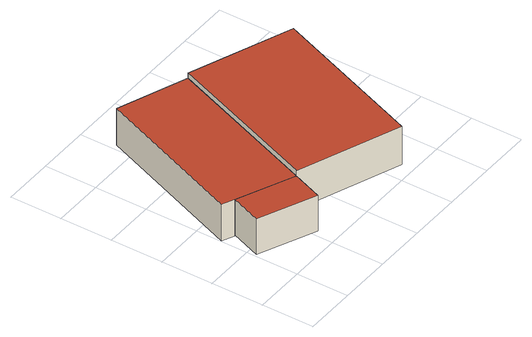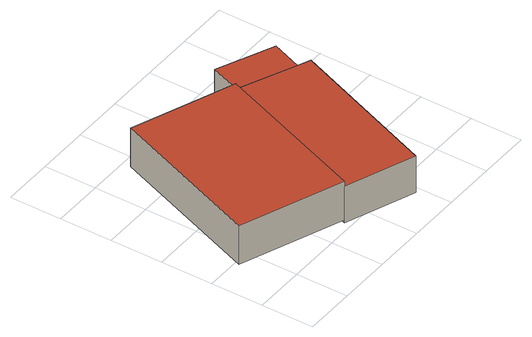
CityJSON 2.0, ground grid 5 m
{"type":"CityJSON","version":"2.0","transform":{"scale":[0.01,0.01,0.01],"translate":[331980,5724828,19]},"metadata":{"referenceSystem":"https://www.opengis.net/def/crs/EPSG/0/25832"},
"CityObjects":{
"building1":{"type":"Building","attributes":{"Geometrietyp2DReferenz":"3000","Gemeindeschluessel":"05170048","function":"31001_2723","roofType":"1000","measuredHeight":3.73},"address":[{"country":"Germany","locality":"Wesel","thoroughfareNumber":"95","thoroughfareName":"Perricher Weg"}],"geometry":[{"type":"Solid","lod":"2","boundaries":[[[[0,1,2,3]],[[4,5,1,0]],[[6,7,5,4]],[[8,9,7,6]],[[3,2,9,8]],[[6,4,0,3,8]],[[1,5,7,9,2]]]],"semantics":{"surfaces":[{"type":"WallSurface"},{"type":"RoofSurface"},{"type":"GroundSurface"}],"values":[[0,0,0,0,0,1,2]]}}]},
"building2":{"type":"Building","attributes":{"Geometrietyp2DReferenz":"3000","Gemeindeschluessel":"05170048","function":"31001_2723","roofType":"1000","measuredHeight":3.79},"address":[{"country":"Germany","locality":"Wesel","thoroughfareNumber":"95","thoroughfareName":"Perricher Weg"}],"geometry":[{"type":"Solid","lod":"2","boundaries":[[[[10,11,12,13]],[[14,15,11,10]],[[3,16,15,14]],[[8,17,16,3]],[[13,12,17,8]],[[3,14,10,13,8]],[[11,15,16,17,12]]]],"semantics":{"surfaces":[{"type":"WallSurface"},{"type":"RoofSurface"},{"type":"GroundSurface"}],"values":[[0,0,0,0,0,1,2]]}}]},
"building3":{"type":"Building","attributes":{"Geometrietyp2DReferenz":"3000","Gemeindeschluessel":"05170048","function":"31001_2723","roofType":"1000","measuredHeight":4},"address":[{"country":"Germany","locality":"Wesel","thoroughfareNumber":"95","thoroughfareName":"Perricher Weg"}],"geometry":[{"type":"Solid","lod":"2","boundaries":[[[[18,19,20,21]],[[22,23,19,18]],[[24,25,23,22]],[[26,27,25,24]],[[21,20,27,26]],[[24,22,18,21,26]],[[19,23,25,27,20]]]],"semantics":{"surfaces":[{"type":"WallSurface"},{"type":"RoofSurface"},{"type":"GroundSurface"}],"values":[[0,0,0,0,0,1,2]]}}]}
},
"vertices":[
[666,467,470],[666,467,98],[668,472,98],[668,472,470],[557,180,470],[557,180,98],[16,417,470],[16,417,98],[127,707,470],[127,707,98],
[563,2186,470],[563,2186,91],[10,758,91],[10,758,470],[1223,1933,470],[1223,1933,91],[668,472,91],[127,707,91],
[1223,1933,523],[1223,1933,123],[668,472,123],[668,472,523],[2199,1560,523],[2199,1560,123],[1641,96,523],[1641,96,123],[666,467,523],[666,467,123]
]}
